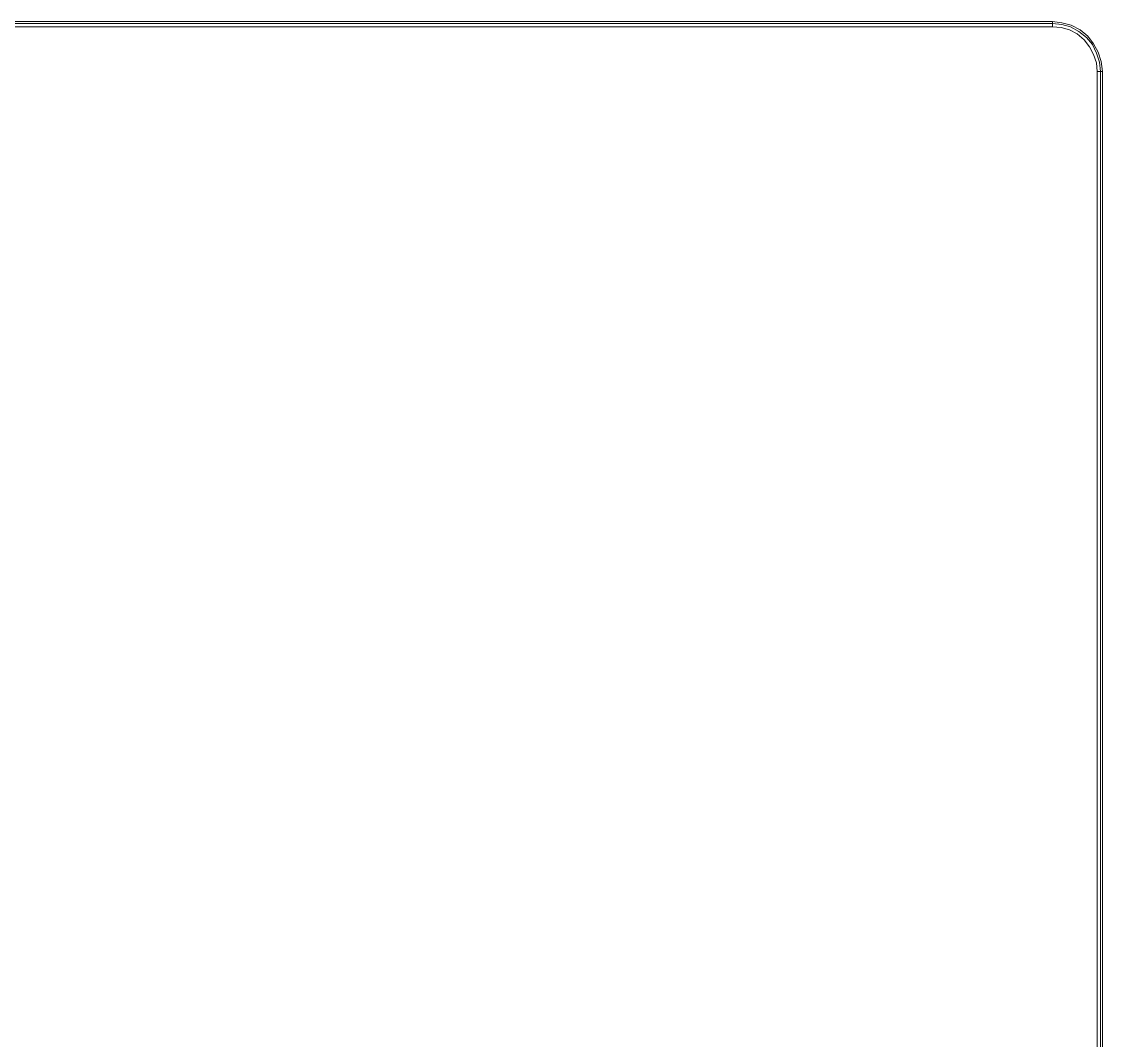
# Model space of a CAD drawing. Header units: centimetres. Extents: x 1.7 to 14.7, y -6.1 to 6.1.
# Drawn here: x 8.2 to 14.69, y 0 to 6.12 of the extents above; entities that cross this region are included whole.
import ezdxf

# ---------------------------------------------------------------- set-up
doc = ezdxf.new("R2010")
doc.units = ezdxf.units.CM
doc.header["$MEASUREMENT"] = 0
doc.layers.add('Camada 1', color=7, linetype='Continuous')

msp = doc.modelspace()

# ---------------------------------------------------------------- linework, layer by layer
at = {"layer": 'Camada 1', "color": 251, "lineweight": 9}
for points in [[(14.39445, 6.1199), (14.39445, 6.1199), (2.0072, 6.1199), (2.0072, 6.1199)], [(2.0072, 6.10931), (2.0072, 6.10931), (14.39445, 6.10931), (14.39445, 6.10931)], [(14.39445, 6.10931), (14.39445, 6.10931), (14.39445, 6.1199), (14.39445, 6.1199)], [(14.39445, 6.08814), (14.39445, 6.08814), (2.0072, 6.08814), (2.0072, 6.08814)], [(14.66267, -5.82269), (14.66267, -5.82269), (14.66267, 5.81992), (14.66267, 5.81992)], [(14.68385, 5.81992), (14.68385, 5.81992), (14.68385, -5.82269), (14.68385, -5.82269)], [(14.68385, 5.81992), (14.68385, 5.81992), (14.69443, 5.81992), (14.69443, 5.81992)], [(14.69443, -5.82269), (14.69443, -5.82269), (14.69443, 5.81992), (14.69443, 5.81992)]]:
    msp.add_open_spline(points, degree=3, dxfattribs=at)
for points, knots in [([(14.69443, 5.81992), (14.69443, 5.81992), (14.68738, 5.87992), (14.68738, 5.87992), (14.68738, 5.87992), (14.66973, 5.93639), (14.66973, 5.93639), (14.66973, 5.93639), (14.64149, 5.9858), (14.64149, 5.9858), (14.64149, 5.9858), (14.60621, 6.03167), (14.60621, 6.03167), (14.60621, 6.03167), (14.56033, 6.07049), (14.56033, 6.07049), (14.56033, 6.07049), (14.50739, 6.09873), (14.50739, 6.09873), (14.50739, 6.09873), (14.45092, 6.11285), (14.45092, 6.11285), (14.45092, 6.11285), (14.39445, 6.1199), (14.39445, 6.1199)], [0, 0, 0, 0, 0.125, 0.125, 0.125, 0.25, 0.25, 0.25, 0.375, 0.375, 0.375, 0.5, 0.5, 0.5, 0.625, 0.625, 0.625, 0.75, 0.75, 0.75, 0.875, 0.875, 0.875, 1, 1, 1, 1]), ([(14.39445, 6.10931), (14.39445, 6.10931), (14.45092, 6.10225), (14.45092, 6.10225), (14.45092, 6.10225), (14.50386, 6.08814), (14.50386, 6.08814), (14.50386, 6.08814), (14.55326, 6.05991), (14.55326, 6.05991), (14.55326, 6.05991), (14.59914, 6.02461), (14.59914, 6.02461), (14.59914, 6.02461), (14.63444, 5.98227), (14.63444, 5.98227), (14.63444, 5.98227), (14.65914, 5.92933), (14.65914, 5.92933), (14.65914, 5.92933), (14.67678, 5.87639), (14.67678, 5.87639), (14.67678, 5.87639), (14.68385, 5.81992), (14.68385, 5.81992)], [0, 0, 0, 0, 0.125, 0.125, 0.125, 0.25, 0.25, 0.25, 0.375, 0.375, 0.375, 0.5, 0.5, 0.5, 0.625, 0.625, 0.625, 0.75, 0.75, 0.75, 0.875, 0.875, 0.875, 1, 1, 1, 1]), ([(14.39445, 6.10931), (14.39445, 6.10931), (14.39445, 6.10931), (14.39445, 6.10931), (14.39445, 6.10931), (14.39445, 6.10578), (14.39445, 6.10578), (14.39445, 6.10578), (14.39445, 6.10225), (14.39445, 6.10225), (14.39445, 6.10225), (14.39445, 6.09873), (14.39445, 6.09873), (14.39445, 6.09873), (14.39445, 6.0952), (14.39445, 6.0952), (14.39445, 6.0952), (14.39445, 6.09167), (14.39445, 6.09167), (14.39445, 6.09167), (14.39445, 6.08814), (14.39445, 6.08814)], [0, 0, 0, 0, 0.1428571, 0.1428571, 0.1428571, 0.2857143, 0.2857143, 0.2857143, 0.4285714, 0.4285714, 0.4285714, 0.5714286, 0.5714286, 0.5714286, 0.7142857, 0.7142857, 0.7142857, 0.8571429, 0.8571429, 0.8571429, 1, 1, 1, 1]), ([(14.66267, 5.81992), (14.66267, 5.81992), (14.65914, 5.87286), (14.65914, 5.87286), (14.65914, 5.87286), (14.64149, 5.92227), (14.64149, 5.92227), (14.64149, 5.92227), (14.61679, 5.96815), (14.61679, 5.96815), (14.61679, 5.96815), (14.58503, 6.0105), (14.58503, 6.0105), (14.58503, 6.0105), (14.54268, 6.04579), (14.54268, 6.04579), (14.54268, 6.04579), (14.4968, 6.07049), (14.4968, 6.07049), (14.4968, 6.07049), (14.44739, 6.08461), (14.44739, 6.08461), (14.44739, 6.08461), (14.39445, 6.08814), (14.39445, 6.08814)], [0, 0, 0, 0, 0.125, 0.125, 0.125, 0.25, 0.25, 0.25, 0.375, 0.375, 0.375, 0.5, 0.5, 0.5, 0.625, 0.625, 0.625, 0.75, 0.75, 0.75, 0.875, 0.875, 0.875, 1, 1, 1, 1]), ([(14.68385, 5.81992), (14.68385, 5.81992), (14.68385, 5.81992), (14.68385, 5.81992), (14.68385, 5.81992), (14.68031, 5.81992), (14.68031, 5.81992), (14.68031, 5.81992), (14.67678, 5.81992), (14.67678, 5.81992), (14.67678, 5.81992), (14.67325, 5.81992), (14.67325, 5.81992), (14.67325, 5.81992), (14.66973, 5.81992), (14.66973, 5.81992), (14.66973, 5.81992), (14.6662, 5.81992), (14.6662, 5.81992), (14.6662, 5.81992), (14.66267, 5.81992), (14.66267, 5.81992)], [0, 0, 0, 0, 0.1428571, 0.1428571, 0.1428571, 0.2857143, 0.2857143, 0.2857143, 0.4285714, 0.4285714, 0.4285714, 0.5714286, 0.5714286, 0.5714286, 0.7142857, 0.7142857, 0.7142857, 0.8571429, 0.8571429, 0.8571429, 1, 1, 1, 1])]:
    msp.add_open_spline(points, degree=3, knots=knots, dxfattribs=at)

doc.saveas('drawing.dxf')
